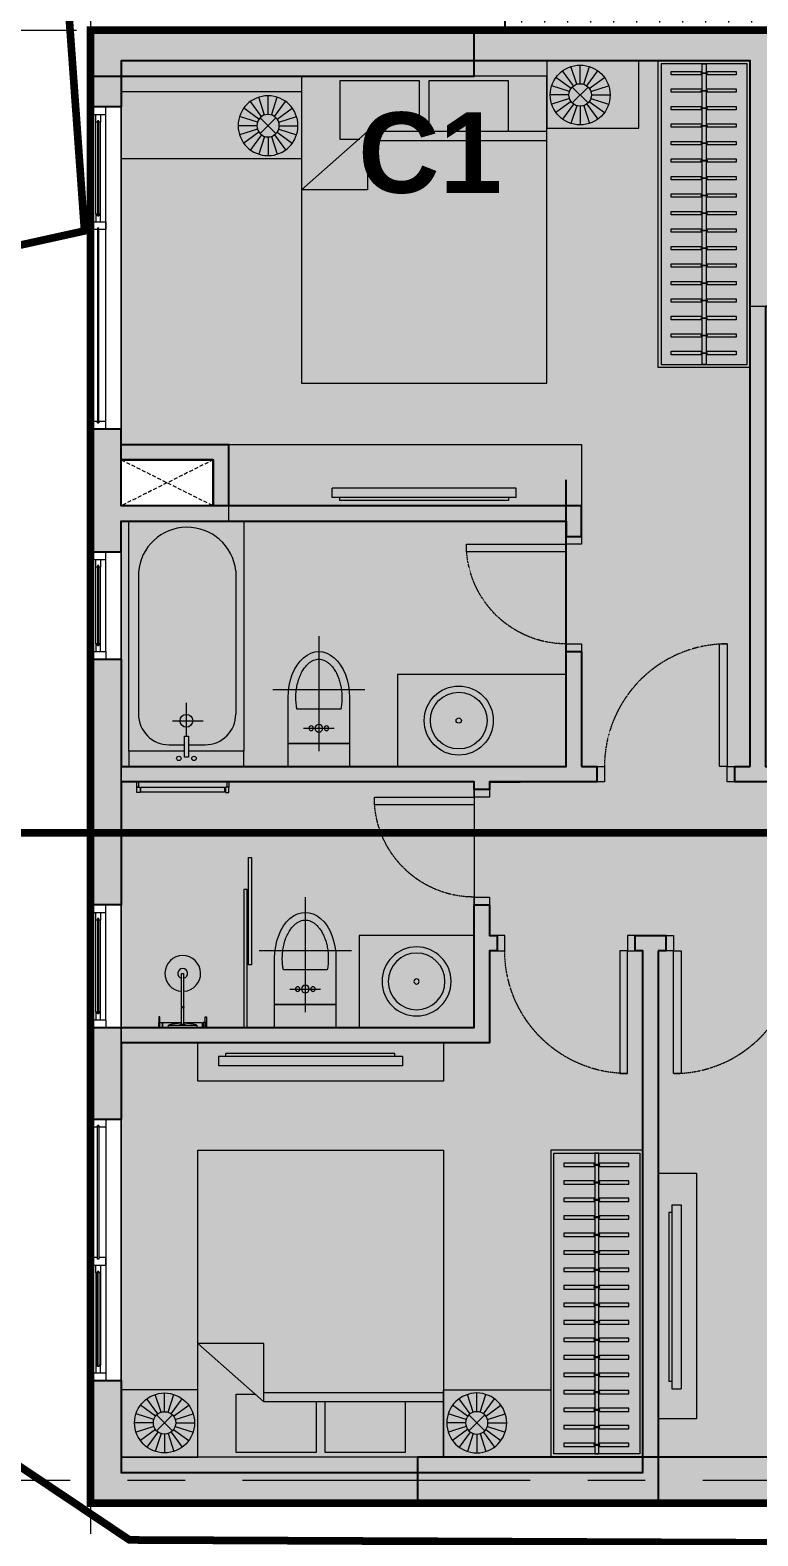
# Model space of a CAD drawing. Header units: millimetres. Extents: x -100356 to 314685, y 446 to 1273965.
# Drawn here: x 31847 to 36591, y 813655 to 823469 of the extents above; entities that cross this region are included whole.
import ezdxf

# ---------------------------------------------------------------- set-up
doc = ezdxf.new("R2010")
doc.units = ezdxf.units.MM
for name, pattern in [('20180221 BF$0$Core - tb$0$HIDDEN', [0.375, 0.25, -0.125]), ('A2 - dp$0$DASHED2', [0.375, 0.25, -0.125]), ('A2 - dp$0$HIDDEN', [0.375, 0.25, -0.125]), ('CENTER', [2, 1.25, -0.25, 0.25, -0.25]), ('Dash', [6, 3, -3]), ('DASHED2', [0.375, 0.25, -0.125]), ('gf$0$CENTER2', [28.575, 19.05, -3.175, 3.175, -3.175]), ('gf$0$Kume - Grid Line', [10.5, 6, -1.25, 2, -1.25])]:
    doc.linetypes.add(name, pattern=pattern)
for name, color, linetype, lineweight in [('20180330-Ascent Plaza-TP-Ban ve so bo$0$KÍNH', 150, 'Continuous', 9), ('@ color hatch', 7, 'Continuous', 13), ('@LOUVER', 35, 'Continuous', 13), ('A.Concrete', 7, 'Continuous', 25), ('A1 - dp$0$FURNITURE', 8, 'Continuous', 5), ('A1 - dp$0$TUONG 2', 2, 'Continuous', 25), ('A2 - dp$0$A.Door', 4, 'Continuous', 13), ('A2 - dp$0$A.HACH 250', 250, 'Continuous', 5), ('A2 - dp$0$CUA', 5, 'Continuous', 9), ('A2 - dp$0$FURNITURE', 8, 'Continuous', 5), ('A2 - dp$0$TUONG 2', 2, 'Continuous', 25), ('gf$0$A.Axis', 251, 'gf$0$CENTER2', 13), ('GJ', 1, 'Continuous', 13), ('Hatch-wall', 251, 'Continuous', 5), ('LC.HA', 250, 'Continuous', 9), ('LGI', 250, 'CENTER', 9), ('luoicot', 30, 'Continuous', 13), ('TEXT', 6, 'Continuous', 20), ('Text 35', 250, 'Continuous', 15), ('TXT', 1, 'Continuous', 25)]:
    doc.layers.add(name, color=color, linetype=linetype, lineweight=lineweight)
doc.layers.add('STR', color=7, linetype='Continuous')
doc.styles.add('ARIAL', font='Font - TrueType - Arial Bold.ttf')
doc.styles.add('arial_eng', font='ARIALNI.TTF')

# ---------------------------------------------------------------- blocks, each defined once
blk = doc.blocks.new('SITE')
at = {"layer": 'GJ', "color": 2, "linetype": 'DASHED2', "ltscale": 200, "const_width": 50, "elevation": 0}
blk.add_lwpolyline([(-42929.5, 10453), (-42963.7, 14461.4), (-42977.6, 21429.2), (-50432, 21462.5), (-51659.4, 22285), (-51640, 22872), (-51581.4, 23936.6), (-51498.9, 28076), (-51495.7, 29824.4), (-50725.3, 29994.4), (-51513.3, 40959.1), (-52452.2, 41019.8), (-52588.7, 42418.7), (-48449.4, 42705.3), (-47305.7, 42675.1), (-44663.6, 42637.5), (-38719.2, 42656.1), (-35209.1, 42660.5), (-34095.9, 42670.9), (-29878.6, 42740.1), (-25969.9, 42803.7)], dxfattribs=at)
blk = doc.blocks.new('SECTION SYMBOL 2')
at = {"layer": 'TXT', "linetype": '20180221 BF$0$Core - tb$0$HIDDEN', "ltscale": 300, "const_width": 50, "elevation": 0}
blk.add_lwpolyline([(76548.5, -10458.7), (-5470.1, -10458.7), (-5470.1, -5227.8), (-37733.1, -5227.8)], dxfattribs=at)
blk = doc.blocks.new('X-GRID')
at = {"layer": 'LGI', "ltscale": 1500}
for p, q in [((0, -7272.6), (0, 20900)), ((5008.8, 20550), (-25023.2, 20550)), ((5008.8, 11100), (-57318.6, 11100))]:
    blk.add_line(p, q, dxfattribs=at)
blk = doc.blocks.new('A$C60262ED2')
at = {"layer": 'LC.HA'}
h = blk.add_hatch(color=256, dxfattribs=at)
h.dxf.hatch_style = 1
h.paths.add_polyline_path([(9908.8, 40083.9), (9908.8, 40383.9), (7408.8, 40383.9), (7408.8, 40083.9)])
h = blk.add_hatch(color=256, dxfattribs=at)
h.dxf.hatch_style = 1
h.paths.add_polyline_path([(12039.3, 30784), (12039.3, 31084), (9539.3, 31084), (9539.3, 30784)])
at = {"layer": 'STR', "ltscale": 1000, "elevation": 0}
for points in [[(9908.8, 40083.9), (9908.8, 40383.9), (7408.8, 40383.9), (7408.8, 40083.9)], [(12039.3, 30784), (12039.3, 31084), (9539.3, 31084), (9539.3, 30784)]]:
    blk.add_lwpolyline(points, close=True, dxfattribs=at)
at = {"rotation": 180}
blk.add_blockref('X-GRID', (7408.8, 51484, 0), dxfattribs=at)
at = {"layer": 'Text 35', "ltscale": 1000, "style": 'ARIAL'}
blk.add_text('C1', height=525, dxfattribs=at).set_placement((9153.3, 39323.5, 0))
blk = doc.blocks.new('column')
at = {"layer": 'luoicot', "ltscale": 0.5}
blk.add_blockref('A$C60262ED2', (-47108.6, -40383.9, 0), dxfattribs=at)
blk = doc.blocks.new('A2 - dp$0$A$C6FE626A3')
at = {"layer": 'A2 - dp$0$FURNITURE'}
for p, q in [((-90, 605.7), (-150, 605.7)), ((-150, -594.3), (-150, 605.7)), ((-90, -594.3), (-90, 605.7)), ((-90, 556.6), (-70, 556.6)), ((-70, -544.9), (-70, 556.6)), ((-90, -544.9), (-70, -544.9)), ((-90, -594.3), (-150, -594.3))]:
    blk.add_line(p, q, dxfattribs=at)
blk = doc.blocks.new('*U76')
at = {"layer": 'A2 - dp$0$FURNITURE'}
for points in [[(0, 600), (0, 0), (1998.8, 0), (1998.8, 600)], [(1978.8, 580), (1978.8, 20), (20, 20), (20, 580)]]:
    blk.add_lwpolyline(points, close=True, dxfattribs=at)
at = {"layer": 'A2 - dp$0$FURNITURE', "ltscale": 6}
for points in [[(91.1, 313.1), (91.1, 515.2), (69.1, 515.2), (69.1, 313.1)], [(205.1, 313.1), (205.1, 515.2), (183.1, 515.2), (183.1, 313.1)], [(319.1, 313.1), (319.1, 515.2), (297.1, 515.2), (297.1, 313.1)], [(433.1, 313.1), (433.1, 515.2), (411.1, 515.2), (411.1, 313.1)], [(547.1, 313.1), (547.1, 515.2), (525.1, 515.2), (525.1, 313.1)], [(661.1, 313.1), (661.1, 515.2), (639.1, 515.2), (639.1, 313.1)], [(775.1, 313.1), (775.1, 515.2), (753.1, 515.2), (753.1, 313.1)], [(889.1, 313.1), (889.1, 515.2), (867.1, 515.2), (867.1, 313.1)], [(1003.1, 313.1), (1003.1, 515.2), (981.1, 515.2), (981.1, 313.1)], [(1117.1, 313.1), (1117.1, 515.2), (1095.1, 515.2), (1095.1, 313.1)], [(1231.1, 313.1), (1231.1, 515.2), (1209.1, 515.2), (1209.1, 313.1)], [(1345.1, 313.1), (1345.1, 515.2), (1323.1, 515.2), (1323.1, 313.1)], [(1459.1, 313.1), (1459.1, 515.2), (1437.1, 515.2), (1437.1, 313.1)], [(1573.1, 313.1), (1573.1, 515.2), (1551.1, 515.2), (1551.1, 313.1)], [(1687.1, 313.1), (1687.1, 515.2), (1665.1, 515.2), (1665.1, 313.1)], [(1801.1, 313.1), (1801.1, 515.2), (1779.1, 515.2), (1779.1, 313.1)], [(1915.1, 313.1), (1915.1, 515.2), (1893.1, 515.2), (1893.1, 313.1)], [(69.1, 286.7), (69.1, 92.1), (91.1, 92.1), (91.1, 286.7)], [(183.1, 286.7), (183.1, 92.1), (205.1, 92.1), (205.1, 286.7)], [(297.1, 286.7), (297.1, 92.1), (319.1, 92.1), (319.1, 286.7)], [(411.1, 286.7), (411.1, 92.1), (433.1, 92.1), (433.1, 286.7)], [(525.1, 286.7), (525.1, 92.1), (547.1, 92.1), (547.1, 286.7)], [(639.1, 286.7), (639.1, 92.1), (661.1, 92.1), (661.1, 286.7)], [(753.1, 286.7), (753.1, 92.1), (775.1, 92.1), (775.1, 286.7)], [(867.1, 286.7), (867.1, 92.1), (889.1, 92.1), (889.1, 286.7)], [(981.1, 286.7), (981.1, 92.1), (1003.1, 92.1), (1003.1, 286.7)], [(1095.1, 286.7), (1095.1, 92.1), (1117.1, 92.1), (1117.1, 286.7)], [(1209.1, 286.7), (1209.1, 92.1), (1231.1, 92.1), (1231.1, 286.7)], [(1323.1, 286.7), (1323.1, 92.1), (1345.1, 92.1), (1345.1, 286.7)], [(1437.1, 286.7), (1437.1, 92.1), (1459.1, 92.1), (1459.1, 286.7)], [(1551.1, 286.7), (1551.1, 92.1), (1573.1, 92.1), (1573.1, 286.7)], [(1665.1, 286.7), (1665.1, 92.1), (1687.1, 92.1), (1687.1, 286.7)], [(1779.1, 286.7), (1779.1, 92.1), (1801.1, 92.1), (1801.1, 286.7)], [(1893.1, 286.7), (1893.1, 92.1), (1915.1, 92.1), (1915.1, 286.7)]]:
    blk.add_lwpolyline(points, dxfattribs=at)
for points in [[(1978.8, 286.7), (1978.8, 313.1), (20, 313.1), (20, 286.7)], [(82.7, 319.2), (78.3, 319.2), (78.3, 280.4), (82.7, 280.4)], [(196.7, 319.2), (192.3, 319.2), (192.3, 280.4), (196.7, 280.4)], [(310.7, 319.2), (306.3, 319.2), (306.3, 280.4), (310.7, 280.4)], [(424.7, 319.2), (420.3, 319.2), (420.3, 280.4), (424.7, 280.4)], [(538.7, 319.2), (534.3, 319.2), (534.3, 280.4), (538.7, 280.4)], [(652.7, 319.2), (648.3, 319.2), (648.3, 280.4), (652.7, 280.4)], [(766.7, 319.2), (762.3, 319.2), (762.3, 280.4), (766.7, 280.4)], [(880.7, 319.2), (876.3, 319.2), (876.3, 280.4), (880.7, 280.4)], [(994.7, 319.2), (990.3, 319.2), (990.3, 280.4), (994.7, 280.4)], [(1108.7, 319.2), (1104.3, 319.2), (1104.3, 280.4), (1108.7, 280.4)], [(1222.7, 319.2), (1218.3, 319.2), (1218.3, 280.4), (1222.7, 280.4)], [(1336.7, 319.2), (1332.3, 319.2), (1332.3, 280.4), (1336.7, 280.4)], [(1450.7, 319.2), (1446.3, 319.2), (1446.3, 280.4), (1450.7, 280.4)], [(1564.7, 319.2), (1560.3, 319.2), (1560.3, 280.4), (1564.7, 280.4)], [(1678.7, 319.2), (1674.3, 319.2), (1674.3, 280.4), (1678.7, 280.4)], [(1792.7, 319.2), (1788.3, 319.2), (1788.3, 280.4), (1792.7, 280.4)], [(1906.7, 319.2), (1902.3, 319.2), (1902.3, 280.4), (1906.7, 280.4)]]:
    blk.add_lwpolyline(points, close=True, dxfattribs=at)
blk = doc.blocks.new('A2 - dp$0$Bed 1600')
at = {"linetype": 'Continuous'}
for p, q in [((2, -80), (2, 0)), ((2, 0), (66, 0)), ((66, 0), (66, -80)), ((12, -1.2), (32.8, -1.2)), ((12, -14.4), (12, -1.2)), ((32.8, -1.2), (32.8, -14.4)), ((35.2, -1.2), (56, -1.2)), ((35.2, -14.4), (35.2, -1.2)), ((56, -1.2), (56, -16.4)), ((2, -14.4), (48.8, -14.4)), ((66, -29.6), (48.8, -14.4)), ((48.8, -14.4), (48.8, -29.6)), ((48.8, -16.8), (2, -16.8)), ((56, -16.4), (50.8, -16.4)), ((48.8, -29.6), (66, -29.6)), ((66, -80), (2, -80))]:
    blk.add_line(p, q, dxfattribs=at)
blk = doc.blocks.new('*U71')
at = {"layer": 'A2 - dp$0$FURNITURE'}
for points in [[(0, 600), (0, 0), (2000, 0), (2000, 600)], [(1980, 580), (1980, 20), (20, 20), (20, 580)]]:
    blk.add_lwpolyline(points, close=True, dxfattribs=at)
at = {"layer": 'A2 - dp$0$FURNITURE', "ltscale": 6}
for points in [[(91.1, 313.1), (91.1, 515.2), (69.1, 515.2), (69.1, 313.1)], [(205.1, 313.1), (205.1, 515.2), (183.1, 515.2), (183.1, 313.1)], [(319.1, 313.1), (319.1, 515.2), (297.1, 515.2), (297.1, 313.1)], [(433.1, 313.1), (433.1, 515.2), (411.1, 515.2), (411.1, 313.1)], [(547.1, 313.1), (547.1, 515.2), (525.1, 515.2), (525.1, 313.1)], [(661.1, 313.1), (661.1, 515.2), (639.1, 515.2), (639.1, 313.1)], [(775.1, 313.1), (775.1, 515.2), (753.1, 515.2), (753.1, 313.1)], [(889.1, 313.1), (889.1, 515.2), (867.1, 515.2), (867.1, 313.1)], [(1003.1, 313.1), (1003.1, 515.2), (981.1, 515.2), (981.1, 313.1)], [(1117.1, 313.1), (1117.1, 515.2), (1095.1, 515.2), (1095.1, 313.1)], [(1231.1, 313.1), (1231.1, 515.2), (1209.1, 515.2), (1209.1, 313.1)], [(1345.1, 313.1), (1345.1, 515.2), (1323.1, 515.2), (1323.1, 313.1)], [(1459.1, 313.1), (1459.1, 515.2), (1437.1, 515.2), (1437.1, 313.1)], [(1573.1, 313.1), (1573.1, 515.2), (1551.1, 515.2), (1551.1, 313.1)], [(1687.1, 313.1), (1687.1, 515.2), (1665.1, 515.2), (1665.1, 313.1)], [(1801.1, 313.1), (1801.1, 515.2), (1779.1, 515.2), (1779.1, 313.1)], [(1915.1, 313.1), (1915.1, 515.2), (1893.1, 515.2), (1893.1, 313.1)], [(69.1, 286.7), (69.1, 92.1), (91.1, 92.1), (91.1, 286.7)], [(183.1, 286.7), (183.1, 92.1), (205.1, 92.1), (205.1, 286.7)], [(297.1, 286.7), (297.1, 92.1), (319.1, 92.1), (319.1, 286.7)], [(411.1, 286.7), (411.1, 92.1), (433.1, 92.1), (433.1, 286.7)], [(525.1, 286.7), (525.1, 92.1), (547.1, 92.1), (547.1, 286.7)], [(639.1, 286.7), (639.1, 92.1), (661.1, 92.1), (661.1, 286.7)], [(753.1, 286.7), (753.1, 92.1), (775.1, 92.1), (775.1, 286.7)], [(867.1, 286.7), (867.1, 92.1), (889.1, 92.1), (889.1, 286.7)], [(981.1, 286.7), (981.1, 92.1), (1003.1, 92.1), (1003.1, 286.7)], [(1095.1, 286.7), (1095.1, 92.1), (1117.1, 92.1), (1117.1, 286.7)], [(1209.1, 286.7), (1209.1, 92.1), (1231.1, 92.1), (1231.1, 286.7)], [(1323.1, 286.7), (1323.1, 92.1), (1345.1, 92.1), (1345.1, 286.7)], [(1437.1, 286.7), (1437.1, 92.1), (1459.1, 92.1), (1459.1, 286.7)], [(1551.1, 286.7), (1551.1, 92.1), (1573.1, 92.1), (1573.1, 286.7)], [(1665.1, 286.7), (1665.1, 92.1), (1687.1, 92.1), (1687.1, 286.7)], [(1779.1, 286.7), (1779.1, 92.1), (1801.1, 92.1), (1801.1, 286.7)], [(1893.1, 286.7), (1893.1, 92.1), (1915.1, 92.1), (1915.1, 286.7)]]:
    blk.add_lwpolyline(points, dxfattribs=at)
for points in [[(1980, 286.7), (1980, 313.1), (20, 313.1), (20, 286.7)], [(82.7, 319.2), (78.3, 319.2), (78.3, 280.4), (82.7, 280.4)], [(196.7, 319.2), (192.3, 319.2), (192.3, 280.4), (196.7, 280.4)], [(310.7, 319.2), (306.3, 319.2), (306.3, 280.4), (310.7, 280.4)], [(424.7, 319.2), (420.3, 319.2), (420.3, 280.4), (424.7, 280.4)], [(538.7, 319.2), (534.3, 319.2), (534.3, 280.4), (538.7, 280.4)], [(652.7, 319.2), (648.3, 319.2), (648.3, 280.4), (652.7, 280.4)], [(766.7, 319.2), (762.3, 319.2), (762.3, 280.4), (766.7, 280.4)], [(880.7, 319.2), (876.3, 319.2), (876.3, 280.4), (880.7, 280.4)], [(994.7, 319.2), (990.3, 319.2), (990.3, 280.4), (994.7, 280.4)], [(1108.7, 319.2), (1104.3, 319.2), (1104.3, 280.4), (1108.7, 280.4)], [(1222.7, 319.2), (1218.3, 319.2), (1218.3, 280.4), (1222.7, 280.4)], [(1336.7, 319.2), (1332.3, 319.2), (1332.3, 280.4), (1336.7, 280.4)], [(1450.7, 319.2), (1446.3, 319.2), (1446.3, 280.4), (1450.7, 280.4)], [(1564.7, 319.2), (1560.3, 319.2), (1560.3, 280.4), (1564.7, 280.4)], [(1678.7, 319.2), (1674.3, 319.2), (1674.3, 280.4), (1678.7, 280.4)], [(1792.7, 319.2), (1788.3, 319.2), (1788.3, 280.4), (1792.7, 280.4)], [(1906.7, 319.2), (1902.3, 319.2), (1902.3, 280.4), (1906.7, 280.4)]]:
    blk.add_lwpolyline(points, close=True, dxfattribs=at)
blk = doc.blocks.new('*U72')
for points in [[(-700, 100), (-750, 100), (-750, 0), (-700, 0)], [(0, 100), (-50, 100), (-50, 0), (0, 0)], [(-50, 0), (-100, 0), (-100, -650), (-50, -650)]]:
    blk.add_lwpolyline(points, close=True)
at = {"linetype": 'A2 - dp$0$HIDDEN'}
blk.add_arc((-50, 0), 650, 180, 270, dxfattribs=at)
blk = doc.blocks.new('A2 - dp$0$A$C4168242D')
at = {"layer": 'A2 - dp$0$FURNITURE'}
for points in [[(300, 750), (300, 0)], [(0, 400), (600, 400)], [(100, 350), (100, 50), (500, 50), (500, 350)], [(157.1, 275.5), (442.9, 275.5)], [(400, 150), (200, 150)]]:
    blk.add_lwpolyline(points, dxfattribs=at)
for centre, radius in [((250, 150), 15), ((300, 150), 25), ((350, 150), 15)]:
    blk.add_circle(centre, radius, dxfattribs=at)
blk.add_ellipse((300, 350), major_axis=(0, 300), ratio=0.666667, start_param=4.712389, end_param=7.853982, dxfattribs=at)
blk.add_open_spline([(442.9, 275.5), (444.5, 283.4), (445.7, 291.4), (448.6, 313.5), (449.6, 327.6), (450.2, 356.1), (449.7, 370.4), (447.3, 398.6), (445.3, 412.5), (439.9, 439.6), (436.5, 452.7), (428.4, 477.8), (423.8, 489.7), (413.4, 512), (407.6, 522.4), (396.4, 539.6), (391.1, 546.8), (380.1, 559.9), (374.4, 565.7), (362.9, 575.9), (357.1, 580.3), (345.5, 587.6), (339.8, 590.6), (328.3, 595.4), (322.7, 597.1), (311.5, 599.4), (306, 600), (294.9, 600), (289.4, 599.5), (278.2, 597.3), (272.6, 595.7), (261.1, 591.1), (255.4, 588.1), (243.8, 580.9), (238, 576.6), (226.5, 566.5), (220.8, 560.8), (209.7, 547.9), (204.4, 540.8), (194.2, 525.3), (189.3, 516.9), (180.4, 498.9), (176.2, 489.4), (168.7, 469.5), (165.4, 459), (159.7, 437.4), (157.3, 426.3), (153.4, 403.6), (152, 392), (150.3, 368.5), (149.9, 356.7), (150.2, 333.1), (150.9, 321.3), (153.2, 298.1), (154.9, 286.7), (157.1, 275.5)], degree=3, knots=[4.428595, 4.428595, 4.428595, 4.428595, 4.521718, 4.521718, 4.681946, 4.681946, 4.842175, 4.842175, 5.002403, 5.002403, 5.162632, 5.162632, 5.32286, 5.32286, 5.483089, 5.483089, 5.615862, 5.615862, 5.748636, 5.748636, 5.88141, 5.88141, 6.014184, 6.014184, 6.146958, 6.146958, 6.279732, 6.279732, 6.412506, 6.412506, 6.545279, 6.545279, 6.678053, 6.678053, 6.810827, 6.810827, 6.943601, 6.943601, 7.076375, 7.076375, 7.209149, 7.209149, 7.341922, 7.341922, 7.474696, 7.474696, 7.60747, 7.60747, 7.740244, 7.740244, 7.873018, 7.873018, 8.005792, 8.005792, 8.137776, 8.137776, 8.137776, 8.137776], dxfattribs=at)
blk = doc.blocks.new('A2 - dp$0$A$C722D3D91')
at = {"layer": 'A2 - dp$0$FURNITURE', "ltscale": 0.07}
for radius in [225, 185, 17]:
    blk.add_circle((0, 0), radius, dxfattribs=at)
blk = doc.blocks.new('*U75')
for points in [[(0, 100), (50, 100), (50, 0), (0, 0)], [(850, 100), (900, 100), (900, 0), (850, 0)], [(50, 0), (100, 0), (100, -800), (50, -800)]]:
    blk.add_lwpolyline(points, close=True)
at = {"linetype": 'A2 - dp$0$HIDDEN'}
blk.add_arc((50, 0), 800, 270, 0, dxfattribs=at)
blk = doc.blocks.new('*U69')
at = {"layer": 'A2 - dp$0$A.Door', "ltscale": 0.5}
for p, q in [((1400, 65), (2000, 65)), ((1400, 35), (2000, 35))]:
    blk.add_line(p, q, dxfattribs=at)
for points in [[(0, 0), (2100, 0), (2100, 100), (0, 100)], [(2050, 100), (2050, 0), (2100, 0), (2100, 100)]]:
    blk.add_lwpolyline(points, close=True, dxfattribs=at)
for points in [[(50, 55), (50, 100), (0, 100), (0, 0), (50, 0), (50, 45), (40, 45), (40, 55), (50, 55)], [(1300, 55), (1300, 100), (1350, 100), (1350, 0), (1300, 0), (1300, 45), (1310, 45), (1310, 55), (1300, 55)], [(1400, 55), (1400, 65), (1350, 65), (1350, 35), (1400, 35), (1400, 45), (1390, 45), (1390, 55), (1400, 55)], [(2000, 55), (2000, 65), (2050, 65), (2050, 35), (2000, 35), (2000, 45), (2010, 45), (2010, 55), (2000, 55)]]:
    blk.add_lwpolyline(points, dxfattribs=at)
at = {"layer": 'A2 - dp$0$A.HACH 250', "ltscale": 0.5}
for points in [[(40, 45), (1310, 45), (1310, 55), (40, 55)], [(1390, 45), (2010, 45), (2010, 55), (1390, 55)]]:
    blk.add_lwpolyline(points, close=True, dxfattribs=at)
blk = doc.blocks.new('*U405')
at = {"layer": 'A2 - dp$0$FURNITURE'}
for p, q in [((1174.4, 0), (0, 0)), ((0, 0), (0, -439)), ((1174.4, -439), (1174.4, 0)), ((174.4, -163.3), (102.7, -64.6)), ((194.8, -152.9), (157.1, -36.9)), ((217.4, -149.3), (217.4, -27.3)), ((240, -152.9), (277.7, -36.9)), ((260.4, -163.3), (332.1, -64.6)), ((147.8, -199.9), (31.8, -162.2)), ((158.2, -179.5), (59.5, -107.8)), ((165.6, -170.7), (269.1, -274.2)), ((269.1, -170.7), (165.6, -274.2)), ((276.6, -179.5), (375.2, -107.8)), ((287, -199.9), (402.9, -162.2)), ((144.2, -222.5), (22.2, -222.5)), ((147.8, -245.1), (31.8, -282.8)), ((158.2, -265.5), (59.5, -337.2)), ((174.4, -281.7), (102.7, -380.3)), ((194.8, -292.1), (157.1, -408)), ((240, -292.1), (277.7, -408)), ((260.4, -281.7), (332.1, -380.3)), ((276.6, -265.5), (375.2, -337.2)), ((287, -245.1), (402.9, -282.8)), ((290.5, -222.5), (412.5, -222.5)), ((217.4, -295.6), (217.4, -417.6)), ((217.4, -295.6), (217.4, -417.6)), ((0, -439), (1174.4, -439))]:
    blk.add_line(p, q, dxfattribs=at)
for radius in [195.1, 73.2]:
    blk.add_circle((217.4, -222.5), radius, dxfattribs=at)
blk = doc.blocks.new('*U276')
at = {"layer": 'A2 - dp$0$FURNITURE'}
for p, q in [((600, 0), (0, 0)), ((0, 0), (0, -439)), ((600, -439), (600, 0)), ((174.4, -163.3), (102.7, -64.6)), ((194.8, -152.9), (157.1, -36.9)), ((217.4, -149.3), (217.4, -27.3)), ((240, -152.9), (277.7, -36.9)), ((260.4, -163.3), (332.1, -64.6)), ((147.8, -199.9), (31.8, -162.2)), ((158.2, -179.5), (59.5, -107.8)), ((165.6, -170.7), (269.1, -274.2)), ((269.1, -170.7), (165.6, -274.2)), ((276.6, -179.5), (375.2, -107.8)), ((287, -199.9), (402.9, -162.2)), ((144.2, -222.5), (22.2, -222.5)), ((147.8, -245.1), (31.8, -282.8)), ((158.2, -265.5), (59.5, -337.2)), ((174.4, -281.7), (102.7, -380.3)), ((194.8, -292.1), (157.1, -408)), ((240, -292.1), (277.7, -408)), ((260.4, -281.7), (332.1, -380.3)), ((276.6, -265.5), (375.2, -337.2)), ((287, -245.1), (402.9, -282.8)), ((290.5, -222.5), (412.5, -222.5)), ((217.4, -295.6), (217.4, -417.6)), ((217.4, -295.6), (217.4, -417.6)), ((0, -439), (600, -439))]:
    blk.add_line(p, q, dxfattribs=at)
for radius in [195.1, 73.2]:
    blk.add_circle((217.4, -222.5), radius, dxfattribs=at)
blk = doc.blocks.new('*U577')
at = {"layer": 'A2 - dp$0$FURNITURE'}
for p, q in [((700, 0), (0, 0)), ((0, 0), (0, -439)), ((700, -439), (700, 0)), ((174.4, -163.3), (102.7, -64.6)), ((194.8, -152.9), (157.1, -36.9)), ((217.4, -149.3), (217.4, -27.3)), ((240, -152.9), (277.7, -36.9)), ((260.4, -163.3), (332.1, -64.6)), ((147.8, -199.9), (31.8, -162.2)), ((158.2, -179.5), (59.5, -107.8)), ((165.6, -170.7), (269.1, -274.2)), ((269.1, -170.7), (165.6, -274.2)), ((276.6, -179.5), (375.2, -107.8)), ((287, -199.9), (402.9, -162.2)), ((144.2, -222.5), (22.2, -222.5)), ((147.8, -245.1), (31.8, -282.8)), ((158.2, -265.5), (59.5, -337.2)), ((174.4, -281.7), (102.7, -380.3)), ((194.8, -292.1), (157.1, -408)), ((240, -292.1), (277.7, -408)), ((260.4, -281.7), (332.1, -380.3)), ((276.6, -265.5), (375.2, -337.2)), ((287, -245.1), (402.9, -282.8)), ((290.5, -222.5), (412.5, -222.5)), ((217.4, -295.6), (217.4, -417.6)), ((217.4, -295.6), (217.4, -417.6)), ((0, -439), (700, -439))]:
    blk.add_line(p, q, dxfattribs=at)
for radius in [195.1, 73.2]:
    blk.add_circle((217.4, -222.5), radius, dxfattribs=at)
blk = doc.blocks.new('*U66')
at = {"layer": 'A2 - dp$0$A.Door', "ltscale": 0.5}
for p, q in [((750, 100), (50, 100)), ((800, 0), (800, 100)), ((50, 0), (750, 0)), ((100, 65), (700, 65)), ((100, 35), (700, 35))]:
    blk.add_line(p, q, dxfattribs=at)
for points in [[(50, 100), (50, 0), (0, 0), (0, 100)], [(750, 100), (750, 0), (800, 0), (800, 100)]]:
    blk.add_lwpolyline(points, close=True, dxfattribs=at)
for points in [[(100, 55), (100, 65), (50, 65), (50, 35), (100, 35), (100, 45), (90, 45), (90, 55), (100, 55)], [(700, 55), (700, 65), (750, 65), (750, 35), (700, 35), (700, 45), (710, 45), (710, 55), (700, 55)]]:
    blk.add_lwpolyline(points, dxfattribs=at)
at = {"layer": 'A2 - dp$0$A.HACH 250', "ltscale": 0.5}
blk.add_lwpolyline([(90, 45), (710, 45), (710, 55), (90, 55)], close=True, dxfattribs=at)
blk = doc.blocks.new('*U67')
at = {"layer": 'A2 - dp$0$A.Door', "ltscale": 0.5}
for p, q in [((650, 100), (50, 100)), ((700, 0), (700, 100)), ((50, 0), (650, 0)), ((100, 65), (600, 65)), ((100, 35), (600, 35))]:
    blk.add_line(p, q, dxfattribs=at)
for points in [[(50, 100), (50, 0), (0, 0), (0, 100)], [(650, 100), (650, 0), (700, 0), (700, 100)]]:
    blk.add_lwpolyline(points, close=True, dxfattribs=at)
for points in [[(100, 55), (100, 65), (50, 65), (50, 35), (100, 35), (100, 45), (90, 45), (90, 55), (100, 55)], [(600, 55), (600, 65), (650, 65), (650, 35), (600, 35), (600, 45), (610, 45), (610, 55), (600, 55)]]:
    blk.add_lwpolyline(points, dxfattribs=at)
at = {"layer": 'A2 - dp$0$A.HACH 250', "ltscale": 0.5}
blk.add_lwpolyline([(90, 45), (610, 45), (610, 55), (90, 55)], close=True, dxfattribs=at)
blk = doc.blocks.new('*U68')
at = {"layer": 'A2 - dp$0$A.Door', "ltscale": 0.5}
for p, q in [((1400, 65), (2000, 65)), ((1400, 35), (2000, 35))]:
    blk.add_line(p, q, dxfattribs=at)
for points in [[(400, 0), (2100, 0), (2100, 100), (400, 100)], [(2050, 100), (2050, 0), (2100, 0), (2100, 100)]]:
    blk.add_lwpolyline(points, close=True, dxfattribs=at)
for points in [[(450, 55), (450, 100), (400, 100), (400, 0), (450, 0), (450, 45), (440, 45), (440, 55), (450, 55)], [(1300, 55), (1300, 100), (1350, 100), (1350, 0), (1300, 0), (1300, 45), (1310, 45), (1310, 55), (1300, 55)], [(1400, 55), (1400, 65), (1350, 65), (1350, 35), (1400, 35), (1400, 45), (1390, 45), (1390, 55), (1400, 55)], [(2000, 55), (2000, 65), (2050, 65), (2050, 35), (2000, 35), (2000, 45), (2010, 45), (2010, 55), (2000, 55)]]:
    blk.add_lwpolyline(points, dxfattribs=at)
at = {"layer": 'A2 - dp$0$A.HACH 250', "ltscale": 0.5}
for points in [[(440, 45), (1310, 45), (1310, 55), (440, 55)], [(1390, 45), (2010, 45), (2010, 55), (1390, 55)]]:
    blk.add_lwpolyline(points, close=True, dxfattribs=at)
blk = doc.blocks.new('tam nam1500 plus 100')
for p, q in [((-1276.1, 321.7), (-342.6, 321.7)), ((-298.7, -91.8), (-298.7, 108.5)), ((-142.6, 12.9), (-142.6, 121.7)), ((-198.5, 0), (-415.4, 0)), ((-142.6, -112.7), (-142.6, -12.9)), ((-1267.8, -312.7), (-342.6, -312.7))]:
    blk.add_line(p, q)
for points in [[(-100, -12.9), (-100, -375), (-1600, -375), (-1600, 375), (-100, 375), (-100, 12.9)], [(-100, -12.9), (-100, -375), (0, -375), (0, 375), (-100, 375), (-100, 12.9)]]:
    blk.add_lwpolyline(points)
blk.add_lwpolyline([(-198.5, 12.9), (-61.4, 12.9), (-61.4, -12.9), (-198.5, -12.9)], close=True)
for centre, radius in [((-298.7, 0), 41.7), ((-53.5, 49.4), 14.5), ((-53.5, -49.4), 14.5)]:
    blk.add_circle(centre, radius)
for centre, radius, start, end in [((-1241.3, 4.9), 318.7, 96.26491, 265.2417), ((-342.6, 121.7), 200, 0, 90), ((-342.6, -112.7), 200, 270, 0)]:
    blk.add_arc(centre, radius, start, end)
blk = doc.blocks.new('A1 - dp$0$A$C588A0D6B')
for p, q in [((-122, -38), (123, -38)), ((-122, -59), (-122, -38)), ((123, -59), (-122, -59)), ((-11, -64), (-11, -211)), ((9, -65), (9, -211)), ((123, -38), (123, -59)), ((9, -211), (-11, -211)), ((9, -220), (-11, -220)), ((-11, -220), (-11, -507)), ((9, -220), (9, -507)), ((9, -507), (-11, -507))]:
    blk.add_line(p, q)
for points in [[(-178, -37), (-208, -37), (-208, -82), (-178, -82)], [(-208, -37), (-197, -37), (-197, -129), (-208, -129)], [(179, -37), (208, -37), (208, -82), (179, -82)], [(208, -37), (198, -37), (198, -129), (208, -129)]]:
    blk.add_lwpolyline(points, close=True)
blk.add_lwpolyline([(-11, -82), (-171, -82), (-171, -38), (172, -38), (172, -82), (9, -82)])
for centre, radius, start, end in [((0, 431), 505, 255.9943, 268.6524), ((0, 0), 65.5, 243.6552, 296.3448), ((0, 431), 505, 271.0236, 284.0057), ((-8, -215), 5.39, 127.2582, 232.7418), ((6, -215), 5.39, 307.2582, 52.7418), ((-1, -507), 155, 93.8501, 86.1499), ((-1, -507), 43, 104.0595, 75.9405)]:
    blk.add_arc(centre, radius, start, end)
blk = doc.blocks.new('A1 - dp$0$A$C487079A1')
for points in [[(33.8, 588.9), (33.8, 600.1), (0, 600.1), (0, 588.9)], [(67.6, 577.7), (67.6, 600.1), (33.8, 600.1), (33.8, 577.7)], [(33.8, 0), (33.8, 11.2), (0, 11.2), (0, 0)], [(67.6, 22.3), (67.6, 0), (33.8, 0), (33.8, 22.3)]]:
    blk.add_lwpolyline(points, close=True)
blk.add_lwpolyline([(33.7, 147.1), (33.7, 27.4), (67, 27.4), (67, 572.7), (33.7, 572.7), (33.7, 147.1)])
blk = doc.blocks.new('*U576')
at = {"layer": 'A2 - dp$0$FURNITURE'}
for p, q in [((500, 0), (0, 0)), ((0, 0), (0, -439)), ((500, -439), (500, 0)), ((174.4, -163.3), (102.7, -64.6)), ((194.8, -152.9), (157.1, -36.9)), ((217.4, -149.3), (217.4, -27.3)), ((240, -152.9), (277.7, -36.9)), ((260.4, -163.3), (332.1, -64.6)), ((147.8, -199.9), (31.8, -162.2)), ((158.2, -179.5), (59.5, -107.8)), ((165.6, -170.7), (269.1, -274.2)), ((269.1, -170.7), (165.6, -274.2)), ((276.6, -179.5), (375.2, -107.8)), ((287, -199.9), (402.9, -162.2)), ((144.2, -222.5), (22.2, -222.5)), ((147.8, -245.1), (31.8, -282.8)), ((158.2, -265.5), (59.5, -337.2)), ((174.4, -281.7), (102.7, -380.3)), ((194.8, -292.1), (157.1, -408)), ((240, -292.1), (277.7, -408)), ((260.4, -281.7), (332.1, -380.3)), ((276.6, -265.5), (375.2, -337.2)), ((287, -245.1), (402.9, -282.8)), ((290.5, -222.5), (412.5, -222.5)), ((217.4, -295.6), (217.4, -417.6)), ((217.4, -295.6), (217.4, -417.6)), ((0, -439), (500, -439))]:
    blk.add_line(p, q, dxfattribs=at)
for radius in [195.1, 73.2]:
    blk.add_circle((217.4, -222.5), radius, dxfattribs=at)
blk = doc.blocks.new('3B1b')
at = {"layer": '@ color hatch', "ltscale": 0.5}
h = blk.add_hatch(color=51, dxfattribs=at)
h.dxf.hatch_style = 1
h.paths.add_polyline_path([(199.9, 9302.9), (199.9, 6902.9), (899.9, 6902.9), (899.9, 6402.9), (199.9, 6402.9), (199.9, 202.9), (2130.4, 202.9), (2130.4, 303), (4630.4, 303), (4630.4, 202.9), (6574.9, 202.9), (6574.9, 1102.9), (9849.9, 1102.9), (9849.9, 1302.9), (9899.9, 1302.9), (9899.9, 7102.9), (9899.9, 7102.8), (9899.8, 9452.9), (6674.9, 9452.9), (6674.9, 7802.9), (4299.9, 7802.9), (4299.9, 9402.9), (2500.2, 9402.9), (2500.2, 9302.9)])
h.paths.add_polyline_path([(6474.9, 8002.9), (4499.9, 8002.9), (4499.9, 9602.9), (6474.9, 9602.9)])
h.paths.add_polyline_path([(6774.9, 2.9), (9857.2, 2.9), (9857.2, 902.9), (6774.9, 902.9)])
at = {"layer": 'Hatch-wall', "ltscale": 0.5}
h = blk.add_hatch(color=256, dxfattribs=at)
h.dxf.hatch_style = 1
h.paths.add_polyline_path([(6674.9, 3602.9), (6674.9, 1102.9), (7479.9, 1102.9), (7479.9, 902.9), (6774.9, 902.9), (6774.9, 2.9), (6124.9, 2.9), (6124.9, 202.9), (6574.9, 202.9), (6574.9, 3602.9), (4649.9, 3602.9), (4649.9, 3702.9), (6674.9, 3702.9)])
h.paths.add_polyline_path([(9899.9, 9452.9), (9899.9, 1102.9), (9279.9, 1102.9), (9279.9, 902.9), (9899.9, 902.9), (9899.9, 3), (10099.9, 3), (10099.9, 9602.9), (8599.9, 9602.9), (8599.9, 9452.9)])
h.paths.add_polyline_path([(6674.9, 9452.9), (6674.9, 7902.9), (6999.9, 7902.9), (6999.9, 7802.9), (5874.9, 7802.9), (5874.9, 8002.9), (6474.9, 8002.9), (6474.9, 9602.9), (6574.9, 9602.9), (7299.9, 9602.9), (7299.9, 9452.9)])
h.paths.add_polyline_path([(4299.9, 4802.9), (4299.9, 9402.9), (199.9, 9402.9), (199.9, 9102.9), (-0.1, 9102.9), (-0.1, 9602.9), (4499.9, 9602.9), (4499.9, 8002.9), (5074.9, 8002.9), (5074.9, 7802.9), (4399.9, 7802.9), (4399.9, 4802.9), (4999.9, 4802.9), (4999.9, 4702.9), (4199.9, 4702.9), (4199.9, 4802.9)])
h.paths.add_polyline_path([(3099.9, 6402.9), (3099.9, 6302.9), (3199.9, 6302.9), (3199.9, 6502.9), (199.9, 6502.9), (199.9, 7002.9), (-0.1, 7002.9), (-0.1, 6202.9), (199.9, 6202.9), (199.9, 6402.9)])
h.paths.add_polyline_path([(-0.1, 3102.9), (2499.9, 3102.9), (2499.9, 3902.9), (2599.9, 3902.9), (2599.9, 3702.9), (2649.9, 3702.9), (2649.9, 3602.9), (2599.9, 3602.9), (2599.9, 3002.9), (199.9, 3002.9), (199.9, 2502.9), (-0.1, 2502.9)])
h.paths.add_polyline_path([(3699.9, 3602.9), (3699.9, 202.9), (3699.9, 2.9), (3599.9, 2.9), (3599.9, 2.9), (-0.1, 2.9), (-0.1, 802.9), (199.9, 802.9), (199.9, 202.9), (3599.9, 202.9), (3599.9, 3602.9), (3549.9, 3602.9), (3549.9, 3702.9), (3749.9, 3702.9), (3749.9, 3602.9)])
h.paths.add_polyline_path([(3099.9, 5552.9), (3099.9, 4803), (2699.9, 4803), (199.9, 4802.9), (199.9, 5502.9), (-0.1, 5502.9), (-0.1, 3903), (199.9, 3902.9), (199.9, 4702.9), (2499.9, 4702.9), (2499.9, 4652.9), (2599.9, 4652.9), (2599.9, 4702.9), (3299.9, 4702.9), (3299.9, 4802.9), (3199.9, 4802.9), (3199.9, 5552.9)])
h.paths.add_polyline_path([(3099.9, 4803), (2799.9, 4803), (2799.9, 4802.9), (3099.9, 4802.9)], flags=16)
h = blk.add_hatch(color=256, dxfattribs=at)
h.dxf.hatch_style = 1
h.paths.add_polyline_path([(199.9, 6802.9), (199.9, 6902.9), (899.9, 6902.9), (899.9, 6502.9), (799.9, 6502.9), (799.9, 6802.9)])
at = {"layer": '@ color hatch', "color": 7, "linetype": 'Dash', "ltscale": 10, "const_width": 10, "elevation": 0}
blk.add_lwpolyline([(199.9, 9302.9), (199.9, 6902.9), (899.9, 6902.9), (899.9, 6402.9), (199.9, 6402.9), (199.9, 202.9), (2130.4, 202.9), (2130.4, 303), (4630.4, 303), (4630.4, 202.9), (6574.9, 202.9), (6574.9, 1102.9), (9849.9, 1102.9), (9849.9, 1302.9), (9899.9, 1302.9), (9899.9, 7102.9), (9899.9, 7102.8), (9899.8, 9452.9), (6674.9, 9452.9), (6674.9, 7802.9), (4299.9, 7802.9), (4299.9, 9402.9), (2500.2, 9402.9), (2500.2, 9302.9)], close=True, dxfattribs=at)
at = {"layer": 'A1 - dp$0$FURNITURE', "elevation": 0}
for points in [[(899.9, 6902.9), (3199.9, 6902.9), (3199.9, 6502.9), (899.9, 6502.9)], [(1288.2, 4953), (1688.2, 4953), (1688.2, 4802.9), (1288.2, 4802.9)], [(2499.9, 3102.9), (2499.9, 3702.9), (1749.9, 3703), (1749.9, 3103)], [(1199.9, 3252.9), (1599.9, 3252.9), (1599.9, 3103), (1199.9, 3103)], [(699.9, 2752.9), (699.9, 3002.9), (2299.9, 3002.9), (2299.9, 2752.9)], [(3949.9, 552.9), (3699.9, 552.9), (3699.9, 2152.9), (3949.9, 2152.9)], [(2130.4, 303), (199.9, 303), (199.9, 199.9), (2130.4, 199.9)]]:
    blk.add_lwpolyline(points, close=True, dxfattribs=at)
blk.add_lwpolyline([(2699.9, 5403), (1999.9, 5403), (1999.9, 4803), (3099.9, 4803), (3099.9, 5403), (2699.9, 5403)], dxfattribs=at)
at = {"layer": 'A1 - dp$0$TUONG 2', "ltscale": 0.5, "elevation": 0}
for points in [[(199.9, 6802.9), (199.9, 6902.9), (899.9, 6902.9), (899.9, 6502.9), (799.9, 6502.9), (799.9, 6802.9)], [(199.9, 6502.9), (199.9, 6802.9), (699.9, 6802.9), (799.9, 6802.9), (799.9, 6502.9)]]:
    blk.add_lwpolyline(points, close=True, dxfattribs=at)
blk.add_lwpolyline([(3099.9, 4803), (3099.9, 6672.4)], dxfattribs=at)
at = {"layer": 'A2 - dp$0$A.HACH 250', "linetype": 'A2 - dp$0$DASHED2', "ltscale": 100}
for p, q in [((199.9, 6802.9, 0), (799.9, 6502.9, 0)), ((799.9, 6802.9, 0), (199.9, 6502.9, 0))]:
    blk.add_line(p, q, dxfattribs=at)
at = {"layer": 'A2 - dp$0$CUA'}
for p, q in [((199.9, 9102.9, 0), (199.9, 7002.9, 0)), ((3099.9, 5552.9, 0), (3099.9, 6302.9, 0)), ((199.9, 6202.9, 0), (199.9, 5502.9, 0)), ((2499.9, 4652.9, 0), (2499.9, 3902.9, 0)), ((199.9, 3902.9, 0), (199.9, 3103, 0)), ((199.9, 802.9, 0), (199.9, 2502.9, 0)), ((2999.9, 202.9, 0), (2399.9, 202.9, 0))]:
    blk.add_line(p, q, dxfattribs=at)
at = {"layer": 'A2 - dp$0$CUA', "elevation": 0}
for points in [[(1049.9, 4211.1), (1049.9, 3511.1), (1029.9, 3511.1), (1029.9, 4211.1)], [(999.9, 4002.9), (999.9, 3102.9), (1019.9, 3102.9), (1019.9, 4002.9)]]:
    blk.add_lwpolyline(points, close=True, dxfattribs=at)
at = {"layer": 'A2 - dp$0$TUONG 2', "ltscale": 0.5, "elevation": 0}
for points in [[(4299.9, 4802.9), (4299.9, 9402.9), (199.9, 9402.9), (199.9, 9102.9), (-0.1, 9102.9), (-0.1, 9602.9), (4499.9, 9602.9), (4499.9, 8002.9), (5074.9, 8002.9), (5074.9, 7802.9), (4399.9, 7802.9), (4399.9, 4802.9), (4999.9, 4802.9), (4999.9, 4702.9), (4199.9, 4702.9), (4199.9, 4802.9), (4299.9, 4802.9)], [(3099.9, 6402.9), (3099.9, 6302.9), (3199.9, 6302.9), (3199.9, 6502.9), (199.9, 6502.9), (199.9, 7002.9), (-0.1, 7002.9), (-0.1, 6202.9), (199.9, 6202.9), (199.9, 6402.9), (3099.9, 6402.9)], [(3199.9, 4802.9), (3299.9, 4802.9), (3299.9, 4702.9), (2599.9, 4702.9), (2599.9, 4652.9), (2499.9, 4652.9), (2499.9, 4702.9), (199.9, 4702.9), (199.9, 3902.9), (-0.1, 3903), (-0.1, 5502.9), (199.9, 5502.9), (199.9, 4802.9), (3099.9, 4803), (3099.9, 5403), (3099.9, 5403), (3099.9, 5552.9), (3199.9, 5552.9), (3199.9, 4802.9)], [(3199.9, 5253), (3199.9, 4853)], [(-0.1, 3102.9), (2499.9, 3102.9), (2499.9, 3902.9), (2599.9, 3902.9), (2599.9, 3702.9), (2649.9, 3702.9), (2649.9, 3602.9), (2599.9, 3602.9), (2599.9, 3002.9), (199.9, 3002.9), (199.9, 2502.9), (-0.1, 2502.9), (-0.1, 3102.9)], [(199.9, 3103), (199.9, 3102.9)]]:
    blk.add_lwpolyline(points, dxfattribs=at)
at = {"layer": 'A2 - dp$0$TUONG 2', "elevation": 0}
blk.add_lwpolyline([(2599.9, 4702.9), (2799.9, 4702.9)], dxfattribs=at)
at = {"layer": 'A2 - dp$0$TUONG 2', "ltscale": 0.5, "elevation": 0}
blk.add_lwpolyline([(3699.9, 3602.9), (3699.9, 202.9), (3699.9, 202.9), (3699.9, 2.9), (3599.9, 2.9), (3599.9, 2.9), (-0.1, 2.9), (-0.1, 802.9), (199.9, 802.9), (199.9, 202.9), (3599.9, 202.9), (3599.9, 3602.9), (3549.9, 3602.9), (3549.9, 3702.9), (3749.9, 3702.9), (3749.9, 3602.9)], close=True, dxfattribs=at)
at = {"layer": 'A1 - dp$0$FURNITURE'}
blk.add_blockref('*U276', (2974.3, 9402.9, 0), dxfattribs=at)
for name, p, xscale, rotation in [('*U76', (4299.9, 9402.9, 0), -1, 90), ('A2 - dp$0$A$C6FE626A3', (2180, 6467.3, 0), -1, 90), ('A2 - dp$0$A$C4168242D', (1699.9, 3202.9, 0), -0.9999999999999996, 359.9999830603322), ('A2 - dp$0$A$C722D3D91', (2124.9, 3402.9, 0), -0.9999999999999996, 89.99998306033216), ('*U577', (2299.9, 302.9, 0), -1, 180)]:
    blk.add_blockref(name, p, dxfattribs=dict(at, xscale=xscale, rotation=rotation))
at = {"layer": 'A1 - dp$0$FURNITURE', "xscale": -24.99999062500353, "yscale": 24.99999062500353, "zscale": 24.99999062500353}
blk.add_blockref('A2 - dp$0$Bed 1600', (3024.3, 9302.9, 0), dxfattribs=at)
at = {"layer": 'A1 - dp$0$FURNITURE', "xscale": -1}
for name, p in [('*U405', (1374.3, 9202.9, 0)), ('A2 - dp$0$A$C4168242D', (1788.2, 4903, 0))]:
    blk.add_blockref(name, p, dxfattribs=at)
at = {"layer": 'A1 - dp$0$FURNITURE'}
for name, p, rotation in [('tam nam1500 plus 100', (624.9, 4802.9, 0), 270), ('A2 - dp$0$A$C722D3D91', (2399.9, 5103, 0), 270), ('A2 - dp$0$A$C6FE626A3', (1439.3, 3002.9, 0), 90), ('*U71', (3599.9, 302.9, 0), 90), ('A2 - dp$0$A$C6FE626A3', (3699.9, 1352.9, 0), 180), ('*U576', (699.9, 302.9, 0), 180)]:
    blk.add_blockref(name, p, dxfattribs=dict(at, rotation=rotation))
at = {"layer": 'A1 - dp$0$FURNITURE', "extrusion": (-5.27555e-19, 5.65041e-18, -1), "zscale": -0.9999999999999996, "rotation": 270.0000696463274}
blk.add_blockref('A1 - dp$0$A$C487079A1', (-901.1, 4702.9, 0), dxfattribs=at)
at = {"layer": 'A1 - dp$0$FURNITURE', "extrusion": (-5.65041e-18, 5.27555e-19, -1), "xscale": -0.7500000000000008, "yscale": 0.7500000000000008, "zscale": -0.7500000000000008, "rotation": 179.9999303536723}
blk.add_blockref('A1 - dp$0$A$C588A0D6B', (-600.2, 3074.6, 0), dxfattribs=at)
at = {"layer": 'A1 - dp$0$FURNITURE', "xscale": 24.99999062500353, "yscale": 24.99999062500353, "zscale": 24.99999062500353, "rotation": 180}
blk.add_blockref('A2 - dp$0$Bed 1600', (2349.9, 302.9, 0), dxfattribs=at)
at = {"layer": 'A2 - dp$0$CUA', "xscale": -1, "rotation": 270}
for p in [(3099.9, 6302.9, 0), (2499.9, 4652.9, 0)]:
    blk.add_blockref('*U72', p, dxfattribs=at)
at = {"layer": 'A2 - dp$0$CUA', "rotation": 180}
blk.add_blockref('*U75', (4199.9, 4802.9, 0), dxfattribs=at)
at = {"layer": 'A2 - dp$0$CUA', "xscale": -1}
blk.add_blockref('*U75', (3549.9, 3602.9, 0), dxfattribs=at)
at = {"layer": 'A2 - dp$0$CUA'}
blk.add_blockref('*U75', (3749.9, 3602.9, 0), dxfattribs=at)
at = {"layer": 'A2 - dp$0$TUONG 2', "rotation": 90}
for name, p in [('*U69', (99.9, 7002.9, 0)), ('*U67', (99.9, 5502.9, 0)), ('*U66', (99.9, 3103, 0))]:
    blk.add_blockref(name, p, dxfattribs=at)
at = {"layer": 'A2 - dp$0$TUONG 2', "xscale": -1, "rotation": 90}
blk.add_blockref('*U68', (99.9, 2902.9, 0), dxfattribs=at)
at = {"color": 1, "ltscale": 0.5, "style": 'arial_eng'}
blk.add_attdef('AC', (5069, 8598.6, 0), '', height=300, dxfattribs=at)
blk = doc.blocks.new('gf$0$grid tower-gf')
at = {"layer": 'gf$0$A.Axis', "linetype": 'gf$0$Kume - Grid Line', "lineweight": 9, "ltscale": 100}
blk.add_line((48341.2, -0.1), (-14918.8, -0.1), dxfattribs=at)

msp = doc.modelspace()

# ---------------------------------------------------------------- hatches: boundary and pattern name
at = {"layer": '@ color hatch', "ltscale": 0.5}
h = msp.add_hatch(dxfattribs=at)
h.set_pattern_fill('CROSS', color=139, scale=300)
h.set_pattern_definition([(0, (403133.136, 611737.235), (75, 75), [37.5, -112.5]), (90, (403151.886, 611718.485), (-75, 75), [37.5, -112.5])])
h.paths.add_polyline_path([(38940.9, 824968.4), (34940.9, 824968.4), (34940.9, 823468.3), (38940.9, 823468.3)])

# ---------------------------------------------------------------- linework, layer by layer
at = {"color": 3, "linetype": 'Dash', "ltscale": 30, "const_width": 50, "elevation": 0}
msp.add_lwpolyline([(57490.9, 815768.4), (47226.2, 815768.4), (46565.9, 815768.4), (43615.9, 815768.4), (43615.9, 815868.4), (42392, 815869.1), (42391.4, 813868.4), (35840.9, 813868.4), (35840.9, 813868.4), (32240.9, 813868.4), (32240.9, 823468.4), (38915.7, 823468.4), (38915.7, 824968.4), (32240.9, 824968.4), (32240.9, 834568.4), (42090.9, 834568.3), (42090.9, 834768.3), (48840.3, 834768.4), (48840.9, 831868.4), (51040.5, 831868.4), (51040.9, 834768.4), (64240.9, 834768.4)], dxfattribs=at)
at = {"layer": 'A.Concrete', "ltscale": 0.5, "elevation": 0}
msp.add_lwpolyline([(38940.9, 824968.4), (34940.9, 824968.4), (34940.9, 823468.3), (38940.9, 823468.3)], close=True, dxfattribs=at)

# ---------------------------------------------------------------- block references
at = {"layer": '20180330-Ascent Plaza-TP-Ban ve so bo$0$KÍNH', "rotation": 180}
msp.add_blockref('gf$0$grid tower-gf', (74640.7, 823468.2, 0), dxfattribs=at)
at = {"layer": '@LOUVER'}
msp.add_blockref('3B1b', (32241, 813865.4, 0), dxfattribs=at)
at = {"layer": 'A.Concrete'}
msp.add_blockref('column', (71940.7, 823468.3, 0), dxfattribs=at)
at = {"layer": 'GJ'}
msp.add_blockref('SITE', (82927, 792165.5, 0), dxfattribs=at)
at = {"layer": 'TEXT'}
msp.add_blockref('SECTION SYMBOL 2', (68940.9, 823465.3, 0), dxfattribs=at)

doc.saveas('drawing.dxf')
